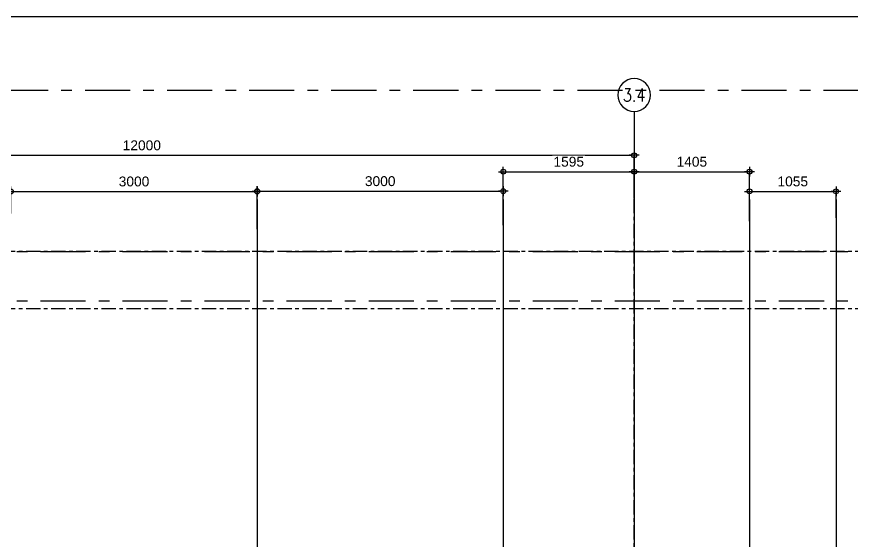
# Model space of a CAD drawing. Header units: millimetres. Extents: x 663313 to 1226001, y 1431724 to 1620898.
# Drawn here: x 860091 to 870274, y 1519422 to 1525819 of the extents above; entities that cross this region are included whole.
import ezdxf
from ezdxf.enums import TextEntityAlignment as Align

# ---------------------------------------------------------------- set-up
doc = ezdxf.new("R2010")
doc.units = ezdxf.units.MM
for name, pattern in [('CENTER', [50.8, 31.75, -6.35, 6.35, -6.35]), ('DPA_Grid _ Level 100', [1000, 550, -160, 130, -160]), ('Grid Line', [22.225, 12.7, -3.175, 3.175, -3.175]), ('TA_GL_000.70000', [1.925, 0.7, -0.175, 0.175, -0.175, 0.7])]:
    doc.linetypes.add(name, pattern=pattern)
doc.layers.get('Defpoints').update_dxf_attribs({"color": 140})
doc.layers.add('000 - 0_HIDE_OBJ_FRAMING_DEF_SUB', color=1, linetype='Continuous', plot=False)
for name, color, linetype in [('000 - 0_SYM_DWG_GRIDLINE_MAIN_COLOR_251', 251, 'Continuous'), ('000 - 0_SYM_DWG_SLOPE-SYM_TEXT_COLOR_3', 3, 'Continuous'), ('000 - GRID', 251, 'CENTER'), ('_PP-Dim', 1, 'Continuous')]:
    doc.layers.add(name, color=color, linetype=linetype)
doc.styles.add('Arial', font='arial.ttf')
doc.styles.add('CKST2', font='romans.shx', dxfattribs={"width": 0.8, "height": 4})
doc.styles.add('TA', font='', dxfattribs={"height": 4.5})
doc.styles.get('TA').set_extended_font_data('Cordia New')
doc.dimstyles.new('Dim - 40 - Cen', dxfattribs={"dimscale": 0.04, "dimtxt": 3, "dimasz": 1, "dimexe": 0, "dimexo": 2.5, "dimgap": 1.5, "dimtad": 1, "dimdec": 0, "dimlfac": 1000, "dimzin": 1, "dimdsep": 46, "dimtxsty": 'Arial', "dimblk": 'CEN1', "dimcen": 0.09, "dimclrd": 1, "dimclre": 49, "dimclrt": 3, "dimadec": 0, "dimazin": 0, "dimtfac": 1, "dimtdec": 0, "dimtix": 1, "dimtofl": 0, "dimtmove": 2, "dimatfit": 3, "dimfxl": 1, "dimtfill": 1, "dimtfillclr": 256, "dimtolj": 1, "dimtzin": 0, "dimarcsym": 0})

# ---------------------------------------------------------------- blocks, each defined once
blk = doc.blocks.new('A$Cbc3bdfda')
at = {"layer": 'Defpoints'}
blk.add_lwpolyline([(0, -400), (775, -400), (775, 0), (0, 0)], close=True, dxfattribs=at)
blk = doc.blocks.new('grid2')
at = {"layer": '000 - 0_HIDE_OBJ_FRAMING_DEF_SUB'}
blk.add_line((0, -4.87), (0, 0), dxfattribs=at)
blk.add_circle((0, -9.87), 5, dxfattribs=at)
at = {"layer": '000 - 0_HIDE_OBJ_FRAMING_DEF_SUB', "style": 'CKST2', "width": 0.8}
blk.add_attdef('00', text='', height=4, dxfattribs=at).set_placement((0, -9.87), align=Align.MIDDLE_CENTER)
blk = doc.blocks.new('CEN1')
at = {"color": 1}
for p, q in [((1.5, 0), (-1.5, 0)), ((0, 1.5), (0, -1.5))]:
    blk.add_line(p, q, dxfattribs=at)
at = {"color": 3}
blk.add_circle((0, 0), 0.75, dxfattribs=at)
blk = doc.blocks.new('*D5083')
at = {"layer": '000 - 0_HIDE_OBJ_FRAMING_DEF_SUB', "color": 49, "lineweight": -2, "transparency": 16777216}
for p, q in [((15.054, 9.973), (15.054, 10.174)), ((27.054, 9.973), (27.054, 10.174))]:
    blk.add_line(p, q, dxfattribs=at)
at = {"layer": '000 - 0_HIDE_OBJ_FRAMING_DEF_SUB', "color": 1, "lineweight": -2, "transparency": 16777216}
blk.add_line((15.094, 10.174), (27.014, 10.174), dxfattribs=at)
at = {"layer": 'Defpoints', "color": 0, "transparency": 16777216}
for p in [(27.054, 10.174), (15.054, 9.873), (27.054, 9.873)]:
    blk.add_point(p, dxfattribs=at)
at = {"layer": '000 - 0_HIDE_OBJ_FRAMING_DEF_SUB', "color": 1, "lineweight": -2, "transparency": 16777216, "xscale": 0.04, "yscale": 0.04, "zscale": 0.04, "rotation": 180}
blk.add_blockref('CEN1', (15.054, 10.174), dxfattribs=at)
at = {"layer": '000 - 0_HIDE_OBJ_FRAMING_DEF_SUB', "color": 1, "lineweight": -2, "transparency": 16777216, "xscale": 0.04, "yscale": 0.04, "zscale": 0.04}
blk.add_blockref('CEN1', (27.054, 10.174), dxfattribs=at)
at = {"layer": '000 - 0_HIDE_OBJ_FRAMING_DEF_SUB', "color": 3, "transparency": 16777216, "insert": (21.054, 10.295), "char_height": 0.12, "attachment_point": 5, "style": 'Arial', "bg_fill": 3, "box_fill_scale": 1.1, "bg_fill_color": 256, "bg_fill_true_color": 13158600, "bg_fill_transparency": 0}
blk.add_mtext('\\A1;12000', dxfattribs=at)
blk = doc.blocks.new('*D3636')
at = {"layer": '000 - 0_HIDE_OBJ_FRAMING_DEF_SUB', "color": 49, "lineweight": -2, "transparency": 16777216}
for p, q in [((19.459, 9.466), (19.459, 9.733)), ((22.459, 9.273), (22.459, 9.733))]:
    blk.add_line(p, q, dxfattribs=at)
at = {"layer": '000 - 0_HIDE_OBJ_FRAMING_DEF_SUB', "color": 1, "lineweight": -2, "transparency": 16777216}
blk.add_line((19.499, 9.733), (22.419, 9.733), dxfattribs=at)
at = {"layer": 'Defpoints', "color": 0, "transparency": 16777216}
for p in [(22.459, 9.733), (19.459, 9.366), (22.459, 9.173)]:
    blk.add_point(p, dxfattribs=at)
at = {"layer": '000 - 0_HIDE_OBJ_FRAMING_DEF_SUB', "color": 1, "lineweight": -2, "transparency": 16777216, "xscale": 0.04, "yscale": 0.04, "zscale": 0.04, "rotation": 180}
blk.add_blockref('CEN1', (19.459, 9.733), dxfattribs=at)
at = {"layer": '000 - 0_HIDE_OBJ_FRAMING_DEF_SUB', "color": 1, "lineweight": -2, "transparency": 16777216, "xscale": 0.04, "yscale": 0.04, "zscale": 0.04}
blk.add_blockref('CEN1', (22.459, 9.733), dxfattribs=at)
at = {"layer": '000 - 0_HIDE_OBJ_FRAMING_DEF_SUB', "color": 3, "transparency": 16777216, "insert": (20.959, 9.854), "char_height": 0.12, "attachment_point": 5, "style": 'Arial', "bg_fill": 3, "box_fill_scale": 1.1, "bg_fill_color": 256, "bg_fill_true_color": 13158600, "bg_fill_transparency": 0}
blk.add_mtext('\\A1;3000', dxfattribs=at)
blk = doc.blocks.new('*D3637')
at = {"layer": '000 - 0_HIDE_OBJ_FRAMING_DEF_SUB', "color": 49, "lineweight": -2, "transparency": 16777216}
for p, q in [((22.459, 9.273), (22.459, 9.736)), ((25.459, 9.322), (25.459, 9.736))]:
    blk.add_line(p, q, dxfattribs=at)
at = {"layer": '000 - 0_HIDE_OBJ_FRAMING_DEF_SUB', "color": 1, "lineweight": -2, "transparency": 16777216}
blk.add_line((22.499, 9.736), (25.419, 9.736), dxfattribs=at)
at = {"layer": 'Defpoints', "color": 0, "transparency": 16777216}
for p in [(25.459, 9.736), (22.459, 9.173), (25.459, 9.222)]:
    blk.add_point(p, dxfattribs=at)
at = {"layer": '000 - 0_HIDE_OBJ_FRAMING_DEF_SUB', "color": 1, "lineweight": -2, "transparency": 16777216, "xscale": 0.04, "yscale": 0.04, "zscale": 0.04, "rotation": 180}
blk.add_blockref('CEN1', (22.459, 9.736), dxfattribs=at)
at = {"layer": '000 - 0_HIDE_OBJ_FRAMING_DEF_SUB', "color": 1, "lineweight": -2, "transparency": 16777216, "xscale": 0.04, "yscale": 0.04, "zscale": 0.04}
blk.add_blockref('CEN1', (25.459, 9.736), dxfattribs=at)
at = {"layer": '000 - 0_HIDE_OBJ_FRAMING_DEF_SUB', "color": 3, "transparency": 16777216, "insert": (23.959, 9.858), "char_height": 0.12, "attachment_point": 5, "style": 'Arial', "bg_fill": 3, "box_fill_scale": 1.1, "bg_fill_color": 256, "bg_fill_true_color": 13158600, "bg_fill_transparency": 0}
blk.add_mtext('\\A1;3000', dxfattribs=at)
blk = doc.blocks.new('*D3638')
at = {"layer": '000 - 0_HIDE_OBJ_FRAMING_DEF_SUB', "color": 49, "lineweight": -2, "transparency": 16777216}
for p, q in [((25.459, 9.322), (25.459, 9.974)), ((27.054, 9.65), (27.054, 9.974))]:
    blk.add_line(p, q, dxfattribs=at)
at = {"layer": '000 - 0_HIDE_OBJ_FRAMING_DEF_SUB', "color": 1, "lineweight": -2, "transparency": 16777216}
blk.add_line((25.499, 9.974), (27.014, 9.974), dxfattribs=at)
at = {"layer": 'Defpoints', "color": 0, "transparency": 16777216}
for p in [(27.054, 9.974), (27.054, 9.55), (25.459, 9.222)]:
    blk.add_point(p, dxfattribs=at)
at = {"layer": '000 - 0_HIDE_OBJ_FRAMING_DEF_SUB', "color": 1, "lineweight": -2, "transparency": 16777216, "xscale": 0.04, "yscale": 0.04, "zscale": 0.04, "rotation": 180}
blk.add_blockref('CEN1', (25.459, 9.974), dxfattribs=at)
at = {"layer": '000 - 0_HIDE_OBJ_FRAMING_DEF_SUB', "color": 1, "lineweight": -2, "transparency": 16777216, "xscale": 0.04, "yscale": 0.04, "zscale": 0.04}
blk.add_blockref('CEN1', (27.054, 9.974), dxfattribs=at)
at = {"layer": '000 - 0_HIDE_OBJ_FRAMING_DEF_SUB', "color": 3, "transparency": 16777216, "insert": (26.257, 10.095), "char_height": 0.12, "attachment_point": 5, "style": 'Arial', "bg_fill": 3, "box_fill_scale": 1.1, "bg_fill_color": 256, "bg_fill_true_color": 13158600, "bg_fill_transparency": 0}
blk.add_mtext('\\A1;1595', dxfattribs=at)
blk = doc.blocks.new('*D3639')
at = {"layer": '000 - 0_HIDE_OBJ_FRAMING_DEF_SUB', "color": 49, "lineweight": -2, "transparency": 16777216}
for p, q in [((27.054, 9.65), (27.054, 9.974)), ((28.459, 9.37), (28.459, 9.974))]:
    blk.add_line(p, q, dxfattribs=at)
at = {"layer": '000 - 0_HIDE_OBJ_FRAMING_DEF_SUB', "color": 1, "lineweight": -2, "transparency": 16777216}
blk.add_line((27.094, 9.974), (28.419, 9.974), dxfattribs=at)
at = {"layer": 'Defpoints', "color": 0, "transparency": 16777216}
for p in [(28.459, 9.974), (27.054, 9.55), (28.459, 9.27)]:
    blk.add_point(p, dxfattribs=at)
at = {"layer": '000 - 0_HIDE_OBJ_FRAMING_DEF_SUB', "color": 1, "lineweight": -2, "transparency": 16777216, "xscale": 0.04, "yscale": 0.04, "zscale": 0.04, "rotation": 180}
blk.add_blockref('CEN1', (27.054, 9.974), dxfattribs=at)
at = {"layer": '000 - 0_HIDE_OBJ_FRAMING_DEF_SUB', "color": 1, "lineweight": -2, "transparency": 16777216, "xscale": 0.04, "yscale": 0.04, "zscale": 0.04}
blk.add_blockref('CEN1', (28.459, 9.974), dxfattribs=at)
at = {"layer": '000 - 0_HIDE_OBJ_FRAMING_DEF_SUB', "color": 3, "transparency": 16777216, "insert": (27.757, 10.095), "char_height": 0.12, "attachment_point": 5, "style": 'Arial', "bg_fill": 3, "box_fill_scale": 1.1, "bg_fill_color": 256, "bg_fill_true_color": 13158600, "bg_fill_transparency": 0}
blk.add_mtext('\\A1;1405', dxfattribs=at)
blk = doc.blocks.new('*D3640')
at = {"layer": '000 - 0_HIDE_OBJ_FRAMING_DEF_SUB', "color": 49, "lineweight": -2, "transparency": 16777216}
for p, q in [((28.459, 9.37), (28.459, 9.734)), ((29.514, 9.41), (29.514, 9.734))]:
    blk.add_line(p, q, dxfattribs=at)
at = {"layer": '000 - 0_HIDE_OBJ_FRAMING_DEF_SUB', "color": 1, "lineweight": -2, "transparency": 16777216}
blk.add_line((28.499, 9.734), (29.474, 9.734), dxfattribs=at)
at = {"layer": 'Defpoints', "color": 0, "transparency": 16777216}
for p in [(29.514, 9.734), (28.459, 9.27), (29.514, 9.31)]:
    blk.add_point(p, dxfattribs=at)
at = {"layer": '000 - 0_HIDE_OBJ_FRAMING_DEF_SUB', "color": 1, "lineweight": -2, "transparency": 16777216, "xscale": 0.04, "yscale": 0.04, "zscale": 0.04, "rotation": 180}
blk.add_blockref('CEN1', (28.459, 9.734), dxfattribs=at)
at = {"layer": '000 - 0_HIDE_OBJ_FRAMING_DEF_SUB', "color": 1, "lineweight": -2, "transparency": 16777216, "xscale": 0.04, "yscale": 0.04, "zscale": 0.04}
blk.add_blockref('CEN1', (29.514, 9.734), dxfattribs=at)
at = {"layer": '000 - 0_HIDE_OBJ_FRAMING_DEF_SUB', "color": 3, "transparency": 16777216, "insert": (28.987, 9.855), "char_height": 0.12, "attachment_point": 5, "style": 'Arial', "bg_fill": 3, "box_fill_scale": 1.1, "bg_fill_color": 256, "bg_fill_true_color": 13158600, "bg_fill_transparency": 0}
blk.add_mtext('\\A1;1055', dxfattribs=at)
blk = doc.blocks.new('A$Cc320a9d8')
at = {"layer": '000 - 0_HIDE_OBJ_FRAMING_DEF_SUB', "linetype": 'DPA_Grid _ Level 100'}
for p, q in [((-65306.6832, 16120), (-1377.2261, 16120)), ((-52850.2314, 14150), (-787.2757, 14150)), ((-52850.2314, 13550), (0, 13550))]:
    blk.add_line(p, q, dxfattribs=at)
blk = doc.blocks.new('*U4812')
at = {"layer": '000 - 0_SYM_DWG_GRIDLINE_MAIN_COLOR_251', "color": 0, "linetype": 'ByBlock', "ltscale": 5}
blk.add_line((20, 0), (-303, 0), dxfattribs=at)
at = {"layer": '000 - 0_SYM_DWG_GRIDLINE_MAIN_COLOR_251', "color": 3}
blk.add_point((-283, 0), dxfattribs=at)
at = {"style": 'TA', "flags": 1}
blk.add_attdef('LOCATION', (6, -6), '', height=4.5, rotation=270, dxfattribs=at)
at = {"layer": '000 - 0_SYM_DWG_SLOPE-SYM_TEXT_COLOR_3', "style": 'Arial'}
blk.add_attdef('GRID-HEAD', text='', height=4, rotation=90, dxfattribs=at).set_placement((40, 0), align=Align.MIDDLE_CENTER)
blk = doc.blocks.new('*U4814')
at = {"layer": '000 - 0_SYM_DWG_GRIDLINE_MAIN_COLOR_251', "color": 0, "linetype": 'ByBlock', "ltscale": 5}
blk.add_line((155.4, 0), (-495.4, 0), dxfattribs=at)
at = {"layer": '000 - 0_SYM_DWG_GRIDLINE_MAIN_COLOR_251', "color": 0}
blk.add_point((0, 0), dxfattribs=at)
at = {"style": 'TA', "flags": 1}
blk.add_attdef('LOCATION', (6, -6), '', height=4.5, rotation=270, dxfattribs=at)
blk = doc.blocks.new('W-1-PP18-ST_ENT4_REV00_20260601-021503_ELEVATION_2_DIMS')
at = {"layer": '000 - GRID', "linetype": 'TA_GL_000.70000'}
for name, p, xscale, yscale, zscale, rotation in [('*U4812', (0, 101200), 50, 50, 50, 270), ('*U4814', (0, 115350), -50.00000000000043, 50.00000000000043, 50.00000000000043, 180), ('*U4814', (0, 114650), -50.00000000000043, 50.00000000000043, 50.00000000000043, 180)]:
    blk.add_blockref(name, p, dxfattribs=dict(at, xscale=xscale, yscale=yscale, zscale=zscale, rotation=rotation))
blk = doc.blocks.new('A$Cc1931124')
at = {"layer": '000 - 0_HIDE_OBJ_FRAMING_DEF_SUB', "linetype": 'Grid Line'}
blk.add_line((27.0543, 10.5808), (27.0543, -2.1514), dxfattribs=at)
at = {"layer": '000 - 0_HIDE_OBJ_FRAMING_DEF_SUB', "color": 251, "linetype": 'Grid Line'}
for p, q in [((22.4593, 9.6361), (22.4593, -1.8694)), ((25.4593, 9.6361), (25.4593, -1.8694)), ((28.4593, 9.6361), (28.4593, -1.8694)), ((29.5143, 9.6361), (29.5143, -1.8694))]:
    blk.add_line(p, q, dxfattribs=at)
ref = blk.add_blockref('grid2', (27.0543, 10.5142), dxfattribs=dict(xscale=-0.04, yscale=0.04, zscale=0.04, rotation=180))
ref.add_attrib('00', '3.4', dxfattribs={"layer": '000 - 0_HIDE_OBJ_FRAMING_DEF_SUB', "height": 0.16, "style": 'CKST2', "width": 0.8}).set_placement((27.0543, 10.909), align=Align.MIDDLE_CENTER)
at = {"layer": '000 - 0_HIDE_OBJ_FRAMING_DEF_SUB', "color": 1}
dim = blk.add_linear_dim(base=(27.0543, 10.174), p1=(15.0543, 9.8729), p2=(27.0543, 9.8729), dimstyle='Dim - 40 - Cen', dxfattribs=at)
dim.commit()
dim.dimension.update_dxf_attribs({"geometry": '*D5083', "text_midpoint": (21.0543, 10.2952)})
dim = blk.add_linear_dim(base=(22.4593, 9.7328), p1=(19.4593, 9.3663), p2=(22.4593, 9.1733), dimstyle='Dim - 40 - Cen', dxfattribs=at)
dim.commit()
dim.dimension.update_dxf_attribs({"geometry": '*D3636', "text_midpoint": (20.9593, 9.8541)})
dim = blk.add_linear_dim(base=(25.4593, 9.7364), p1=(22.4593, 9.1733), p2=(25.4593, 9.2216), dimstyle='Dim - 40 - Cen', dxfattribs=at)
dim.commit()
dim.dimension.update_dxf_attribs({"geometry": '*D3637', "text_midpoint": (23.9593, 9.8577)})
dim = blk.add_linear_dim(base=(27.0543, 9.9737), p1=(25.4593, 9.2216), p2=(27.0543, 9.5495), dimstyle='Dim - 40 - Cen', dxfattribs=at)
dim.commit()
dim.dimension.update_dxf_attribs({"geometry": '*D3638', "text_midpoint": (26.2568, 10.0949)})
dim = blk.add_linear_dim(base=(28.4593, 9.9737), p1=(27.0543, 9.5495), p2=(28.4593, 9.2701), dimstyle='Dim - 40 - Cen', dxfattribs=at)
dim.commit()
dim.dimension.update_dxf_attribs({"geometry": '*D3639', "text_midpoint": (27.7568, 10.0949)})
dim = blk.add_linear_dim(base=(29.5143, 9.7342), p1=(28.4593, 9.2701), p2=(29.5143, 9.3103), dimstyle='Dim - 40 - Cen', dxfattribs=at)
dim.commit()
dim.dimension.update_dxf_attribs({"geometry": '*D3640', "text_midpoint": (28.9868, 9.8554)})

msp = doc.modelspace()

# ---------------------------------------------------------------- block references
at = {"color": 1, "xscale": 1000, "yscale": 1000, "zscale": 1000}
msp.add_blockref('A$Cc1931124', (840561.726, 1513955.0011), dxfattribs=at)

# ---------------------------------------------------------------- next in the draw order: block references
at = {"color": 1}
msp.add_blockref('W-1-PP18-ST_ENT4_REV00_20260601-021503_ELEVATION_2_DIMS', (867616.0065, 1407605.0011), dxfattribs=at)
at = {"layer": '_PP-Dim', "xscale": 50, "yscale": 50, "zscale": 50}
msp.add_blockref('A$Cbc3bdfda', (837862.5634, 1525819.1136), dxfattribs=at)

# ---------------------------------------------------------------- next in the draw order: block references
msp.add_blockref('A$Cc320a9d8', (893230.7929, 1508805.0011))

doc.saveas('drawing.dxf')
